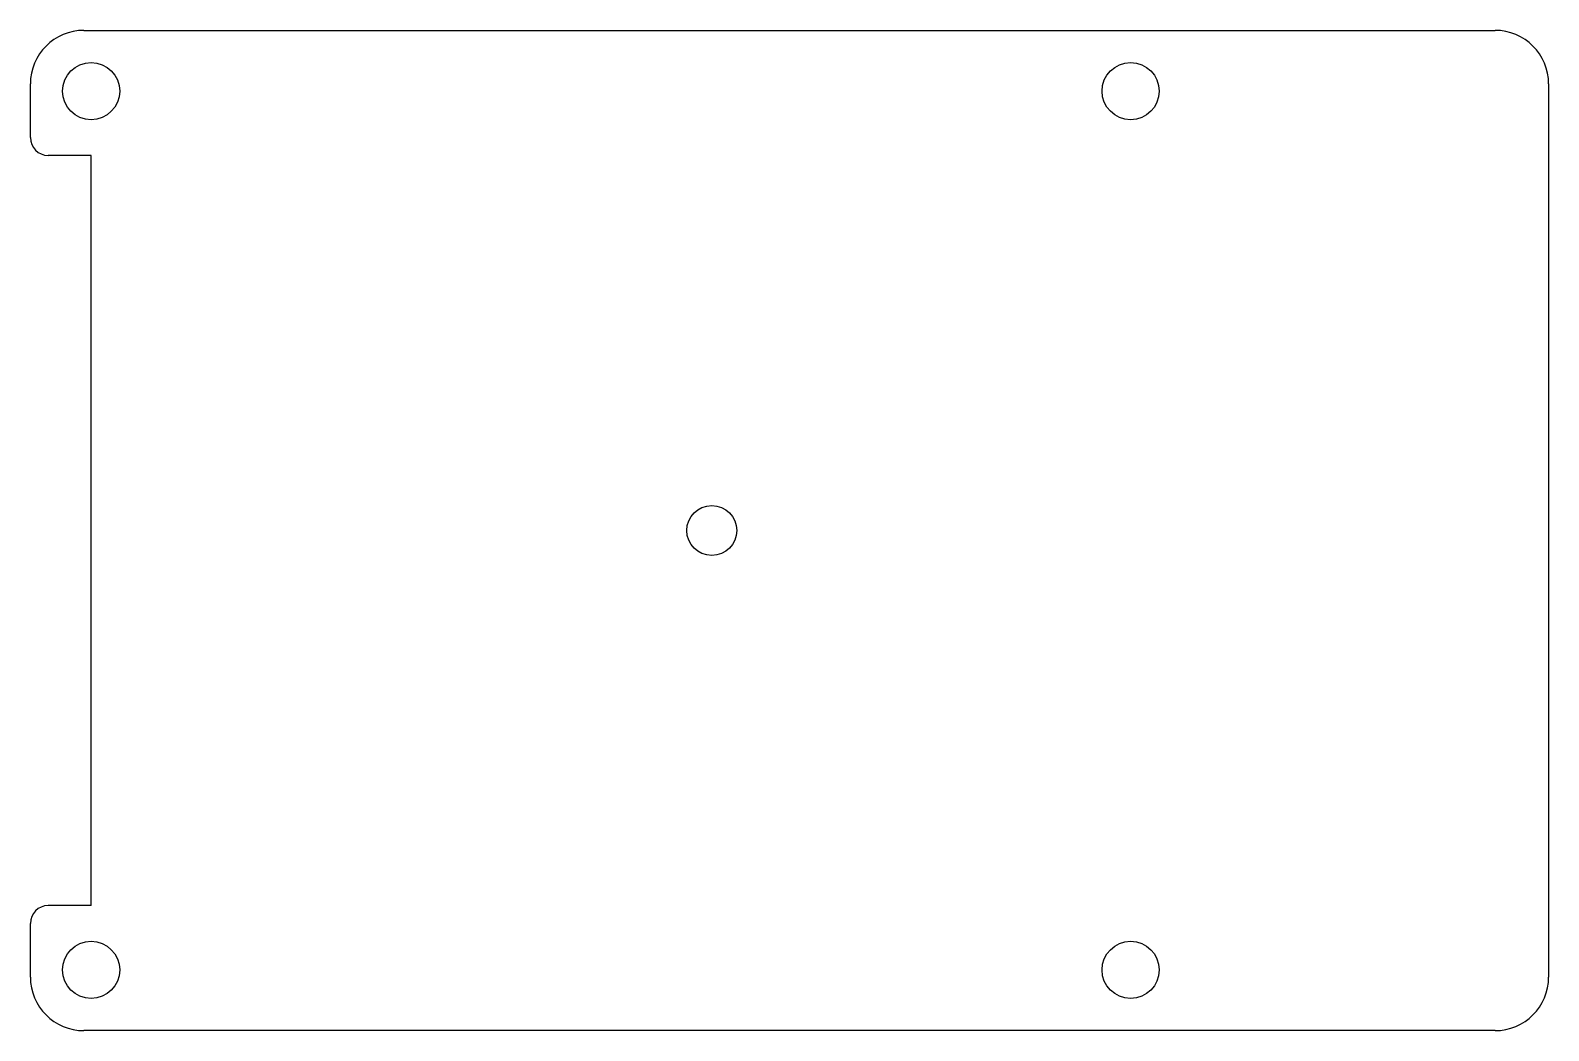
# Model space of a CAD drawing. Header units: millimetres. Extents: x 2 to 3243, y 2 to 3973.
# Drawn here: x 2.5 to 87.5, y 2.4 to 58.4 of the extents above.
import ezdxf

# ---------------------------------------------------------------- set-up
doc = ezdxf.new("R2010")
doc.units = ezdxf.units.MM

msp = doc.modelspace()

# ---------------------------------------------------------------- linework, layer by layer
for p, q in [((5.483, 58.376), (84.483, 58.376)), ((2.483, 52.376), (2.483, 55.376)), ((87.483, 55.376), (87.483, 5.376)), ((5.883, 51.376), (3.483, 51.376)), ((5.883, 9.376), (5.883, 51.376)), ((5.883, 9.376), (3.483, 9.376)), ((2.483, 5.376), (2.483, 8.376)), ((84.483, 2.376), (5.483, 2.376))]:
    msp.add_line(p, q)
for centre, radius in [((5.883, 54.976), 1.6), ((64.083, 54.976), 1.6), ((40.628, 30.376), 1.398), ((5.883, 5.776), 1.6), ((64.083, 5.776), 1.6)]:
    msp.add_circle(centre, radius)
for centre, radius, start, end in [((5.483, 55.376), 3, 90, 180), ((84.483, 55.376), 3, 0, 90), ((3.483, 52.376), 1, 180, 270), ((3.483, 8.376), 1, 90, 180), ((5.483, 5.376), 3, 180, 270), ((84.483, 5.376), 3, 270, 0)]:
    msp.add_arc(centre, radius, start, end)

doc.saveas('drawing.dxf')
